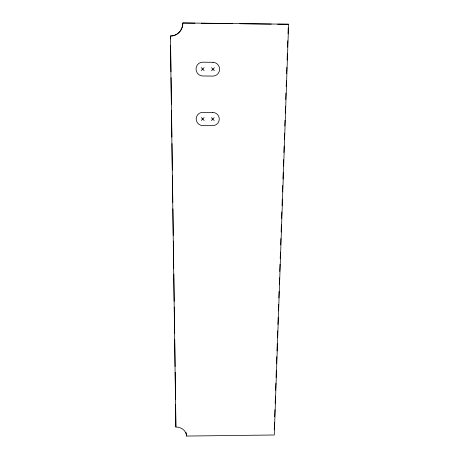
<?xml version="1.0" encoding="UTF-8"?>
<svg xmlns="http://www.w3.org/2000/svg" width="459" height="459" viewBox="0 0 459 459"><rect width="100%" height="100%" fill="white"/><g stroke="black" fill="none" stroke-linecap="round" stroke-linejoin="round"><path stroke-width="0.69" d="M274.258 429.739L274.511 422.573M274.706 416.841L274.958 409.68M275.182 403.231L275.429 396.071M275.629 390.339L275.876 383.179M276.077 377.447L276.324 370.281M276.548 363.838L276.8 356.672M277.001 350.946L277.247 343.78M277.471 337.331L277.695 330.887M277.919 324.438L278.171 317.278M278.395 310.829L278.619 304.38M278.842 297.937L279.066 291.488M279.313 284.328L279.537 277.879M279.76 271.435L280.013 264.269M280.208 258.537L280.432 252.094M280.684 244.928L280.908 238.485M281.132 232.036L281.378 224.87M281.602 218.427L281.826 211.978M282.055 205.534L282.279 199.086M282.526 191.919L282.75 185.476M282.974 179.027L283.197 172.584M283.421 166.135L283.645 159.686M283.897 152.526L284.121 146.077M284.345 139.634L284.569 133.185M284.815 126.024L285.016 120.292M285.263 113.126L285.487 106.683M285.739 99.517L285.963 93.074M286.187 86.625L286.387 80.893M286.634 73.733L286.858 67.284M287.11 60.123L287.334 53.674M287.558 47.225L287.782 40.782M288.028 33.616L288.229 27.89M288.613 24.229L274.293 434.994L186.44 436.05A10.437 9.123 -0.3 0 0 175.877 427.013L170.387 35.991A13.305 12.554 76.6 0 0 182.78 22.95L288.613 24.229L277.661 24.178M186.44 436.05L186.474 435.08A10.414 9.105 -0.3 0 0 185.941 432.263M175.877 427.013L175.642 404.551M201.249 70.6L204.146 67.628M211.49 70.697L214.399 67.725M201.306 120.43L204.146 117.573M211.335 120.493L214.187 117.636M170.518 38.9L170.478 36.031A13.265 12.513 76.6 0 0 182.837 23.036L194.96 23.179M201.375 23.254L232.742 23.633M239.873 23.719L271.24 24.098M201.306 117.556L204.146 120.447M211.347 117.619L214.169 120.516M201.243 67.599L204.146 70.629M211.501 67.697L214.387 70.726M170.61 45.355L170.983 71.879M171.064 77.617L171.436 104.147M171.523 110.596L171.895 137.126M171.987 143.575L172.36 170.105M172.441 175.843L172.808 202.367M172.9 208.822L173.273 235.347M173.353 241.084L173.732 268.331M173.812 274.063L174.196 301.311M174.277 307.042L174.649 333.573M174.73 339.31L175.108 366.552M175.189 372.289L175.573 399.531M212.787 112.438L202.723 112.369A6.621 6.518 76.2 0 0 196.2 118.944A6.621 6.518 76.2 0 0 202.729 125.6L212.735 125.657A6.61 6.518 84.6 0 0 219.276 119.093A6.61 6.518 84.6 0 0 212.787 112.438M212.97 62.298L202.689 62.194A6.908 6.661 82.2 0 0 196.027 69.034A6.908 6.661 82.2 0 0 202.7 75.993L212.919 76.085A6.896 6.655 85.8 0 0 219.597 69.252A6.896 6.655 85.8 0 0 212.97 62.298"/></g></svg>
